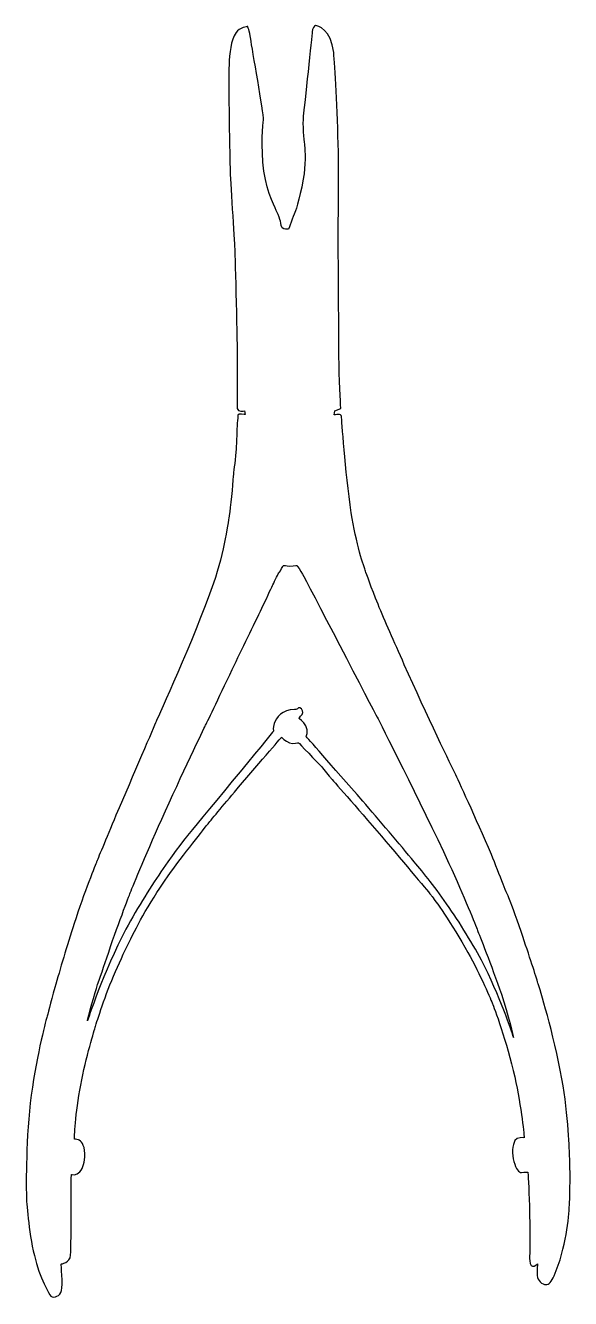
# Model space of a CAD drawing. Header units: centimetres. Extents: x -4.3 to 4.3, y -9.9 to 9.9.
import ezdxf

# ---------------------------------------------------------------- set-up
doc = ezdxf.new("R2010")
doc.units = ezdxf.units.CM
doc.header["$MEASUREMENT"] = 0
doc.layers.add('Camada 1', color=7, linetype='Continuous')

msp = doc.modelspace()

# ---------------------------------------------------------------- linework, layer by layer
at = {"layer": 'Camada 1'}
for points, knots in [([(-3.55006, -9.2698), (-3.55702, -9.38757), (-3.69944, -9.40725), (-3.69944, -9.40725), (-3.69944, -9.40725), (-3.69944, -9.40725), (-3.6684, -9.73798), (-3.69227, -9.82191), (-3.69227, -9.82191), (-3.71619, -9.90594), (-3.80313, -9.94589), (-3.85814, -9.90851), (-3.85814, -9.90851), (-3.88418, -9.89084), (-4.03173, -9.6217), (-4.11579, -9.27579), (-4.11579, -9.27579), (-4.20921, -8.89241), (-4.23903, -8.42608), (-4.24033, -8.35017), (-4.24033, -8.35017), (-4.24168, -8.27855), (-4.25488, -7.55264), (-4.17985, -6.89636), (-4.17985, -6.89636), (-4.10325, -6.2258), (-3.93818, -5.62467), (-3.92191, -5.55918), (-3.92191, -5.55918), (-3.91323, -5.52465), (-3.86399, -5.33267), (-3.79599, -5.09161), (-3.79599, -5.09161), (-3.71601, -4.80745), (-3.60882, -4.44746), (-3.49415, -4.09162), (-3.49415, -4.09162), (-3.34056, -3.615), (-3.15405, -3.1555), (-3.14416, -3.13034), (-3.14416, -3.13034), (-3.13508, -3.10756), (-3.00248, -2.77929), (-2.84246, -2.40231), (-2.84246, -2.40231), (-2.58277, -1.79057), (-2.2463, -1.01476), (-2.215, -0.93863), (-2.215, -0.93863), (-2.18137, -0.85709), (-1.64675, 0.29581), (-1.3205, 1.22087), (-1.3205, 1.22087), (-1.15392, 1.6931), (-1.08179, 2.24023), (-1.07573, 2.27764), (-1.07573, 2.27764), (-1.05753, 2.38839), (-1.02239, 2.74955), (-1.01263, 2.88949), (-1.01263, 2.88949), (-1.00895, 2.94278), (-0.98585, 3.10192), (-0.97135, 3.26591), (-0.97135, 3.26591), (-0.96106, 3.38466), (-0.95757, 3.52002), (-0.95868, 3.5523), (-0.95868, 3.5523), (-0.96138, 3.62935), (-0.93844, 3.81379), (-0.93947, 3.84308), (-0.93947, 3.84308), (-0.9405, 3.87242), (-0.82596, 3.85073), (-0.82596, 3.85073), (-0.82596, 3.85073), (-0.82596, 3.85073), (-0.83898, 3.90902), (-0.83898, 3.90902), (-0.83898, 3.90902), (-0.83898, 3.90902), (-0.9482, 3.88317), (-0.9504, 3.94556), (-0.9504, 3.94556), (-0.95257, 4.00787), (-0.94905, 4.64329), (-0.9491, 4.74979), (-0.9491, 4.74979), (-0.94915, 4.85629), (-0.98244, 6.33507), (-0.98971, 6.43765), (-0.98971, 6.43765), (-0.99693, 6.54023), (-1.05871, 7.57361), (-1.06215, 7.67262), (-1.06215, 7.67262), (-1.06562, 7.77168), (-1.09054, 9.10386), (-1.07879, 9.30616), (-1.07879, 9.30616), (-1.06762, 9.49272), (-1.05379, 9.68557), (-0.96904, 9.81585), (-0.96904, 9.81585), (-0.91946, 9.89224), (-0.7878, 9.90758), (-0.7878, 9.90758), (-0.7878, 9.90758), (-0.7878, 9.90758), (-0.7601, 9.84979), (-0.74062, 9.71094), (-0.74062, 9.71094), (-0.72104, 9.57214), (-0.53501, 8.554), (-0.54229, 8.44729), (-0.54229, 8.44729), (-0.54607, 8.39085), (-0.58753, 8.04121), (-0.53316, 7.64703), (-0.53316, 7.64703), (-0.48487, 7.2946), (-0.34208, 7.04246), (-0.33081, 7.01513), (-0.33081, 7.01513), (-0.30676, 6.95721), (-0.28274, 6.89927), (-0.27803, 6.87009), (-0.27803, 6.87009), (-0.27332, 6.84085), (-0.25943, 6.75687), (-0.22604, 6.74706), (-0.22604, 6.74706), (-0.19262, 6.73724), (-0.14891, 6.74608), (-0.14891, 6.74608), (-0.14891, 6.74608), (-0.14891, 6.74608), (-0.07895, 6.95052), (-0.05157, 7.00659), (-0.05157, 7.00659), (-0.03569, 7.03884), (0.05323, 7.32301), (0.09146, 7.60667), (0.09146, 7.60667), (0.11959, 7.81447), (0.1027, 8.04159), (0.09855, 8.06937), (0.09855, 8.06937), (0.08889, 8.13515), (0.0659, 8.37309), (0.07937, 8.51302), (0.07937, 8.51302), (0.09281, 8.65306), (0.21883, 9.77381), (0.22074, 9.82535), (0.22074, 9.82535), (0.22265, 9.87689), (0.24672, 9.92168), (0.27239, 9.92261), (0.27239, 9.92261), (0.29806, 9.92354), (0.51676, 9.86141), (0.55512, 9.49917), (0.55512, 9.49917), (0.57568, 9.30388), (0.61455, 8.61163), (0.62706, 7.95173), (0.62706, 7.95173), (0.6378, 7.3878), (0.62407, 6.83463), (0.62436, 6.78047), (0.62436, 6.78047), (0.62478, 6.66297), (0.63097, 5.53947), (0.63267, 5.38532), (0.63267, 5.38532), (0.63333, 5.31304), (0.63076, 4.95397), (0.63807, 4.63271), (0.63807, 4.63271), (0.6464, 4.26896), (0.66471, 3.94323), (0.66471, 3.94323), (0.66471, 3.94323), (0.66471, 3.94323), (0.57041, 3.91053), (0.57041, 3.91053), (0.57041, 3.91053), (0.57041, 3.91053), (0.56157, 3.8478), (0.56157, 3.8478), (0.56157, 3.8478), (0.56157, 3.8478), (0.59639, 3.84949), (0.6278, 3.84965), (0.6278, 3.84965), (0.65717, 3.84976), (0.67191, 3.84888), (0.67638, 3.8188), (0.67638, 3.8188), (0.68199, 3.7829), (0.72943, 2.97668), (0.82899, 2.31941), (0.82899, 2.31941), (0.90143, 1.84062), (1.02997, 1.46457), (1.05055, 1.40816), (1.05055, 1.40816), (1.06193, 1.3767), (1.14255, 1.14445), (1.24594, 0.89011), (1.24594, 0.89011), (1.35484, 0.62169), (1.49105, 0.32192), (1.65665, -0.05313), (1.65665, -0.05313), (2.00341, -0.8381), (2.41024, -1.67582), (2.44916, -1.75252), (2.44916, -1.75252), (2.49205, -1.83705), (2.77155, -2.45144), (3.01439, -3.01307), (3.01439, -3.01307), (3.08048, -3.16587), (3.14266, -3.34369), (3.19862, -3.48054), (3.19862, -3.48054), (3.24601, -3.59661), (3.28212, -3.67842), (3.31064, -3.74512), (3.31064, -3.74512), (3.32133, -3.77055), (3.43735, -4.09736), (3.5049, -4.29683), (3.5049, -4.29683), (3.62716, -4.6577), (3.72948, -4.98051), (3.74557, -5.03436), (3.74557, -5.03436), (3.75935, -5.08045), (3.9887, -5.808), (4.11551, -6.51576), (4.11551, -6.51576), (4.21886, -7.09171), (4.2324, -7.66985), (4.23603, -7.72726), (4.23603, -7.72726), (4.23923, -7.77883), (4.25008, -8.13628), (4.23153, -8.4854), (4.23153, -8.4854), (4.2214, -8.68119), (4.1874, -9.14625), (3.99274, -9.5903), (3.99274, -9.5903), (3.95305, -9.68095), (3.91461, -9.72981), (3.8632, -9.72937), (3.8632, -9.72937), (3.81184, -9.72884), (3.73133, -9.66436), (3.72863, -9.58716), (3.72863, -9.58716), (3.72651, -9.50686), (3.7367, -9.4046), (3.7367, -9.4046), (3.7367, -9.4046), (3.7367, -9.4046), (3.6891, -9.44651), (3.65732, -9.44273), (3.65732, -9.44273), (3.62554, -9.439), (3.60827, -9.36595), (3.61149, -9.31949), (3.61149, -9.31949), (3.61329, -9.29282), (3.61779, -8.86991), (3.60797, -8.49701), (3.60797, -8.49701), (3.60069, -8.22184), (3.584, -7.97414), (3.584, -7.97414), (3.584, -7.97414), (3.584, -7.97414), (3.52891, -7.97239), (3.48505, -7.97761), (3.48505, -7.97761), (3.44119, -7.98283), (3.40247, -7.92541), (3.36538, -7.80915), (3.36538, -7.80915), (3.32834, -7.69302), (3.34884, -7.54539), (3.37964, -7.48189), (3.37964, -7.48189), (3.41044, -7.41839), (3.52852, -7.4363), (3.52852, -7.4363), (3.52852, -7.4363), (3.52852, -7.4363), (3.48367, -6.96526), (3.37908, -6.4869), (3.37908, -6.4869), (3.26121, -5.94818), (3.04938, -5.38779), (3.03229, -5.34432), (3.03229, -5.34432), (3.01845, -5.30876), (2.84216, -4.88622), (2.64965, -4.54335), (2.64965, -4.54335), (2.39771, -4.0947), (2.11329, -3.70052), (2.08275, -3.66133), (2.08275, -3.66133), (2.05634, -3.62738), (1.67561, -3.16931), (1.29895, -2.72915), (1.29895, -2.72915), (0.91102, -2.2761), (0.52695, -1.84084), (0.50374, -1.81427), (0.50374, -1.81427), (0.45791, -1.76196), (0.38089, -1.6593), (0.34787, -1.62628), (0.34787, -1.62628), (0.31482, -1.59321), (0.0051, -1.271), (0.0051, -1.271), (0.0051, -1.271), (0.0051, -1.271), (-0.07417, -1.2928), (-0.13293, -1.27306), (-0.13293, -1.27306), (-0.20418, -1.24893), (-0.25747, -1.18241), (-0.25747, -1.18241), (-0.25747, -1.18241), (-0.25747, -1.18241), (-0.65985, -1.64744), (-0.9932, -2.04056), (-0.9932, -2.04056), (-1.21045, -2.29689), (-1.40222, -2.53269), (-1.42079, -2.5547), (-1.42079, -2.5547), (-1.44765, -2.58664), (-1.78869, -3.01529), (-2.03798, -3.36483), (-2.03798, -3.36483), (-2.13244, -3.49712), (-2.26817, -3.70482), (-2.38493, -3.90646), (-2.38493, -3.90646), (-2.48597, -4.0805), (-2.56982, -4.24841), (-2.63763, -4.38324), (-2.63763, -4.38324), (-2.72235, -4.5517), (-2.79519, -4.71878), (-2.88039, -4.91415), (-2.88039, -4.91415), (-3.03534, -5.26834), (-3.15726, -5.68527), (-3.16546, -5.70766), (-3.16546, -5.70766), (-3.17522, -5.73438), (-3.30979, -6.18571), (-3.39255, -6.6137), (-3.39255, -6.6137), (-3.47825, -7.05704), (-3.49225, -7.45748), (-3.49225, -7.45748), (-3.49225, -7.45748), (-3.49225, -7.45748), (-3.46645, -7.46023), (-3.42946, -7.46999), (-3.42946, -7.46999), (-3.39242, -7.47965), (-3.33159, -7.53992), (-3.33016, -7.68316), (-3.33016, -7.68316), (-3.32889, -7.82625), (-3.35553, -7.90427), (-3.40467, -7.96846), (-3.40467, -7.96846), (-3.45378, -8.0326), (-3.539, -8.00989), (-3.539, -8.00989), (-3.539, -8.00989), (-3.539, -8.00989), (-3.54188, -8.32826), (-3.54196, -8.62917), (-3.54196, -8.62917), (-3.54191, -8.84083), (-3.54318, -9.15203), (-3.55006, -9.2698)], [0, 0, 0, 0, 0.00990099, 0.00990099, 0.00990099, 0.00990099, 0.01980198, 0.01980198, 0.01980198, 0.01980198, 0.02970297, 0.02970297, 0.02970297, 0.02970297, 0.03960396, 0.03960396, 0.03960396, 0.03960396, 0.04950495, 0.04950495, 0.04950495, 0.04950495, 0.05940594, 0.05940594, 0.05940594, 0.05940594, 0.06930693, 0.06930693, 0.06930693, 0.06930693, 0.07920792, 0.07920792, 0.07920792, 0.07920792, 0.08910891, 0.08910891, 0.08910891, 0.08910891, 0.0990099, 0.0990099, 0.0990099, 0.0990099, 0.10891089, 0.10891089, 0.10891089, 0.10891089, 0.11881188, 0.11881188, 0.11881188, 0.11881188, 0.12871287, 0.12871287, 0.12871287, 0.12871287, 0.13861386, 0.13861386, 0.13861386, 0.13861386, 0.14851485, 0.14851485, 0.14851485, 0.14851485, 0.15841584, 0.15841584, 0.15841584, 0.15841584, 0.16831683, 0.16831683, 0.16831683, 0.16831683, 0.17821782, 0.17821782, 0.17821782, 0.17821782, 0.18811881, 0.18811881, 0.18811881, 0.18811881, 0.1980198, 0.1980198, 0.1980198, 0.1980198, 0.20792079, 0.20792079, 0.20792079, 0.20792079, 0.21782178, 0.21782178, 0.21782178, 0.21782178, 0.22772277, 0.22772277, 0.22772277, 0.22772277, 0.23762376, 0.23762376, 0.23762376, 0.23762376, 0.24752475, 0.24752475, 0.24752475, 0.24752475, 0.25742574, 0.25742574, 0.25742574, 0.25742574, 0.26732673, 0.26732673, 0.26732673, 0.26732673, 0.27722772, 0.27722772, 0.27722772, 0.27722772, 0.28712871, 0.28712871, 0.28712871, 0.28712871, 0.2970297, 0.2970297, 0.2970297, 0.2970297, 0.30693069, 0.30693069, 0.30693069, 0.30693069, 0.31683168, 0.31683168, 0.31683168, 0.31683168, 0.32673267, 0.32673267, 0.32673267, 0.32673267, 0.33663366, 0.33663366, 0.33663366, 0.33663366, 0.34653465, 0.34653465, 0.34653465, 0.34653465, 0.35643564, 0.35643564, 0.35643564, 0.35643564, 0.36633663, 0.36633663, 0.36633663, 0.36633663, 0.37623762, 0.37623762, 0.37623762, 0.37623762, 0.38613861, 0.38613861, 0.38613861, 0.38613861, 0.3960396, 0.3960396, 0.3960396, 0.3960396, 0.40594059, 0.40594059, 0.40594059, 0.40594059, 0.41584158, 0.41584158, 0.41584158, 0.41584158, 0.42574257, 0.42574257, 0.42574257, 0.42574257, 0.43564356, 0.43564356, 0.43564356, 0.43564356, 0.44554455, 0.44554455, 0.44554455, 0.44554455, 0.45544554, 0.45544554, 0.45544554, 0.45544554, 0.46534653, 0.46534653, 0.46534653, 0.46534653, 0.47524752, 0.47524752, 0.47524752, 0.47524752, 0.48514851, 0.48514851, 0.48514851, 0.48514851, 0.4950495, 0.4950495, 0.4950495, 0.4950495, 0.5049505, 0.5049505, 0.5049505, 0.5049505, 0.51485149, 0.51485149, 0.51485149, 0.51485149, 0.52475248, 0.52475248, 0.52475248, 0.52475248, 0.53465347, 0.53465347, 0.53465347, 0.53465347, 0.54455446, 0.54455446, 0.54455446, 0.54455446, 0.55445545, 0.55445545, 0.55445545, 0.55445545, 0.56435644, 0.56435644, 0.56435644, 0.56435644, 0.57425743, 0.57425743, 0.57425743, 0.57425743, 0.58415842, 0.58415842, 0.58415842, 0.58415842, 0.59405941, 0.59405941, 0.59405941, 0.59405941, 0.6039604, 0.6039604, 0.6039604, 0.6039604, 0.61386139, 0.61386139, 0.61386139, 0.61386139, 0.62376238, 0.62376238, 0.62376238, 0.62376238, 0.63366337, 0.63366337, 0.63366337, 0.63366337, 0.64356436, 0.64356436, 0.64356436, 0.64356436, 0.65346535, 0.65346535, 0.65346535, 0.65346535, 0.66336634, 0.66336634, 0.66336634, 0.66336634, 0.67326733, 0.67326733, 0.67326733, 0.67326733, 0.68316832, 0.68316832, 0.68316832, 0.68316832, 0.69306931, 0.69306931, 0.69306931, 0.69306931, 0.7029703, 0.7029703, 0.7029703, 0.7029703, 0.71287129, 0.71287129, 0.71287129, 0.71287129, 0.72277228, 0.72277228, 0.72277228, 0.72277228, 0.73267327, 0.73267327, 0.73267327, 0.73267327, 0.74257426, 0.74257426, 0.74257426, 0.74257426, 0.75247525, 0.75247525, 0.75247525, 0.75247525, 0.76237624, 0.76237624, 0.76237624, 0.76237624, 0.77227723, 0.77227723, 0.77227723, 0.77227723, 0.78217822, 0.78217822, 0.78217822, 0.78217822, 0.79207921, 0.79207921, 0.79207921, 0.79207921, 0.8019802, 0.8019802, 0.8019802, 0.8019802, 0.81188119, 0.81188119, 0.81188119, 0.81188119, 0.82178218, 0.82178218, 0.82178218, 0.82178218, 0.83168317, 0.83168317, 0.83168317, 0.83168317, 0.84158416, 0.84158416, 0.84158416, 0.84158416, 0.85148515, 0.85148515, 0.85148515, 0.85148515, 0.86138614, 0.86138614, 0.86138614, 0.86138614, 0.87128713, 0.87128713, 0.87128713, 0.87128713, 0.88118812, 0.88118812, 0.88118812, 0.88118812, 0.89108911, 0.89108911, 0.89108911, 0.89108911, 0.9009901, 0.9009901, 0.9009901, 0.9009901, 0.91089109, 0.91089109, 0.91089109, 0.91089109, 0.92079208, 0.92079208, 0.92079208, 0.92079208, 0.93069307, 0.93069307, 0.93069307, 0.93069307, 0.94059406, 0.94059406, 0.94059406, 0.94059406, 0.95049505, 0.95049505, 0.95049505, 0.95049505, 0.96039604, 0.96039604, 0.96039604, 0.96039604, 0.97029703, 0.97029703, 0.97029703, 0.97029703, 0.98019802, 0.98019802, 0.98019802, 0.98019802, 1, 1, 1, 1]), ([(-0.017, 1.49568), (-0.017, 1.49568), (-0.13027, 1.4807), (-0.17099, 1.49031), (-0.17099, 1.49031), (-0.21171, 1.49992), (-0.23341, 1.49182), (-0.23341, 1.49182), (-0.23341, 1.49182), (-0.23341, 1.49182), (-0.27815, 1.40583), (-0.29228, 1.39064), (-0.29228, 1.39064), (-0.30646, 1.37545), (-0.36126, 1.2633), (-0.39549, 1.19241), (-0.39549, 1.19241), (-0.40422, 1.17397), (-0.4609, 1.04943), (-0.56588, 0.83022), (-0.56588, 0.83022), (-0.68992, 0.57183), (-0.87399, 0.19355), (-1.02792, -0.12807), (-1.02792, -0.12807), (-1.24641, -0.58503), (-1.43705, -0.98627), (-1.44911, -1.00733), (-1.44911, -1.00733), (-1.46382, -1.03331), (-1.82379, -1.78703), (-2.12755, -2.46362), (-2.12755, -2.46362), (-2.3934, -3.05634), (-2.60809, -3.58209), (-2.62073, -3.61511), (-2.62073, -3.61511), (-2.63393, -3.6498), (-2.82642, -4.14862), (-2.98673, -4.62905), (-2.98673, -4.62905), (-3.05319, -4.82804), (-3.11878, -5.00613), (-3.16837, -5.17036), (-3.16837, -5.17036), (-3.24378, -5.42002), (-3.28865, -5.61409), (-3.28865, -5.61409), (-3.28865, -5.61409), (-3.28865, -5.61409), (-3.03751, -4.83807), (-2.68715, -4.18296), (-2.68715, -4.18296), (-2.49895, -3.83098), (-2.28361, -3.49359), (-2.1066, -3.23636), (-2.1066, -3.23636), (-1.90245, -2.93958), (-1.74812, -2.74688), (-1.72703, -2.72095), (-1.72703, -2.72095), (-1.65308, -2.6302), (-0.38551, -1.09133), (-0.38551, -1.09133), (-0.38551, -1.09133), (-0.38551, -1.09133), (-0.39615, -1.03521), (-0.37453, -0.97134), (-0.37453, -0.97134), (-0.3423, -0.87527), (-0.25195, -0.75756), (-0.05597, -0.75295), (-0.05597, -0.75295), (-0.03007, -0.75234), (-0.012, -0.75144), (0.00557, -0.72882), (0.00557, -0.72882), (0.02314, -0.7062), (0.08397, -0.76655), (0.07415, -0.79983), (0.07415, -0.79983), (0.06428, -0.83327), (0.01121, -0.89016), (0.01121, -0.89016), (0.01121, -0.89016), (0.01121, -0.89016), (0.08424, -0.93771), (0.11736, -1.00544), (0.11736, -1.00544), (0.16496, -1.10172), (0.12387, -1.17271), (0.12387, -1.17271), (0.12387, -1.17271), (0.12387, -1.17271), (0.52635, -1.62959), (1.00864, -2.18355), (1.00864, -2.18355), (1.25309, -2.46446), (1.58797, -2.86403), (1.81054, -3.12856), (1.81054, -3.12856), (1.95513, -3.30038), (2.15201, -3.54507), (2.35524, -3.84045), (2.35524, -3.84045), (2.56233, -4.14125), (2.77582, -4.49389), (2.91348, -4.77028), (2.91348, -4.77028), (3.18534, -5.31646), (3.36002, -5.87031), (3.36002, -5.87031), (3.36002, -5.87031), (3.36002, -5.87031), (3.27858, -5.51632), (3.17042, -5.19665), (3.17042, -5.19665), (3.0159, -4.73982), (2.82233, -4.26026), (2.79887, -4.20068), (2.79887, -4.20068), (2.76873, -4.1258), (2.59191, -3.66651), (2.3531, -3.15497), (2.3531, -3.15497), (1.9036, -2.19218), (1.26622, -0.93453), (1.23285, -0.87326), (1.23285, -0.87326), (1.18184, -0.77957), (0.11546, 1.27637), (0.0685, 1.35921), (0.0685, 1.35921), (0.03941, 1.41069), (-0.017, 1.49568), (-0.017, 1.49568)], [0, 0, 0, 0, 0.02857143, 0.02857143, 0.02857143, 0.02857143, 0.05714286, 0.05714286, 0.05714286, 0.05714286, 0.08571429, 0.08571429, 0.08571429, 0.08571429, 0.11428571, 0.11428571, 0.11428571, 0.11428571, 0.14285714, 0.14285714, 0.14285714, 0.14285714, 0.17142857, 0.17142857, 0.17142857, 0.17142857, 0.2, 0.2, 0.2, 0.2, 0.22857143, 0.22857143, 0.22857143, 0.22857143, 0.25714286, 0.25714286, 0.25714286, 0.25714286, 0.28571429, 0.28571429, 0.28571429, 0.28571429, 0.31428571, 0.31428571, 0.31428571, 0.31428571, 0.34285714, 0.34285714, 0.34285714, 0.34285714, 0.37142857, 0.37142857, 0.37142857, 0.37142857, 0.4, 0.4, 0.4, 0.4, 0.42857143, 0.42857143, 0.42857143, 0.42857143, 0.45714286, 0.45714286, 0.45714286, 0.45714286, 0.48571429, 0.48571429, 0.48571429, 0.48571429, 0.51428571, 0.51428571, 0.51428571, 0.51428571, 0.54285714, 0.54285714, 0.54285714, 0.54285714, 0.57142857, 0.57142857, 0.57142857, 0.57142857, 0.6, 0.6, 0.6, 0.6, 0.62857143, 0.62857143, 0.62857143, 0.62857143, 0.65714286, 0.65714286, 0.65714286, 0.65714286, 0.68571429, 0.68571429, 0.68571429, 0.68571429, 0.71428571, 0.71428571, 0.71428571, 0.71428571, 0.74285714, 0.74285714, 0.74285714, 0.74285714, 0.77142857, 0.77142857, 0.77142857, 0.77142857, 0.8, 0.8, 0.8, 0.8, 0.82857143, 0.82857143, 0.82857143, 0.82857143, 0.85714286, 0.85714286, 0.85714286, 0.85714286, 0.88571429, 0.88571429, 0.88571429, 0.88571429, 0.91428571, 0.91428571, 0.91428571, 0.91428571, 0.94285714, 0.94285714, 0.94285714, 0.94285714, 1, 1, 1, 1])]:
    msp.add_open_spline(points, degree=3, knots=knots, dxfattribs=at)

doc.saveas('drawing.dxf')
